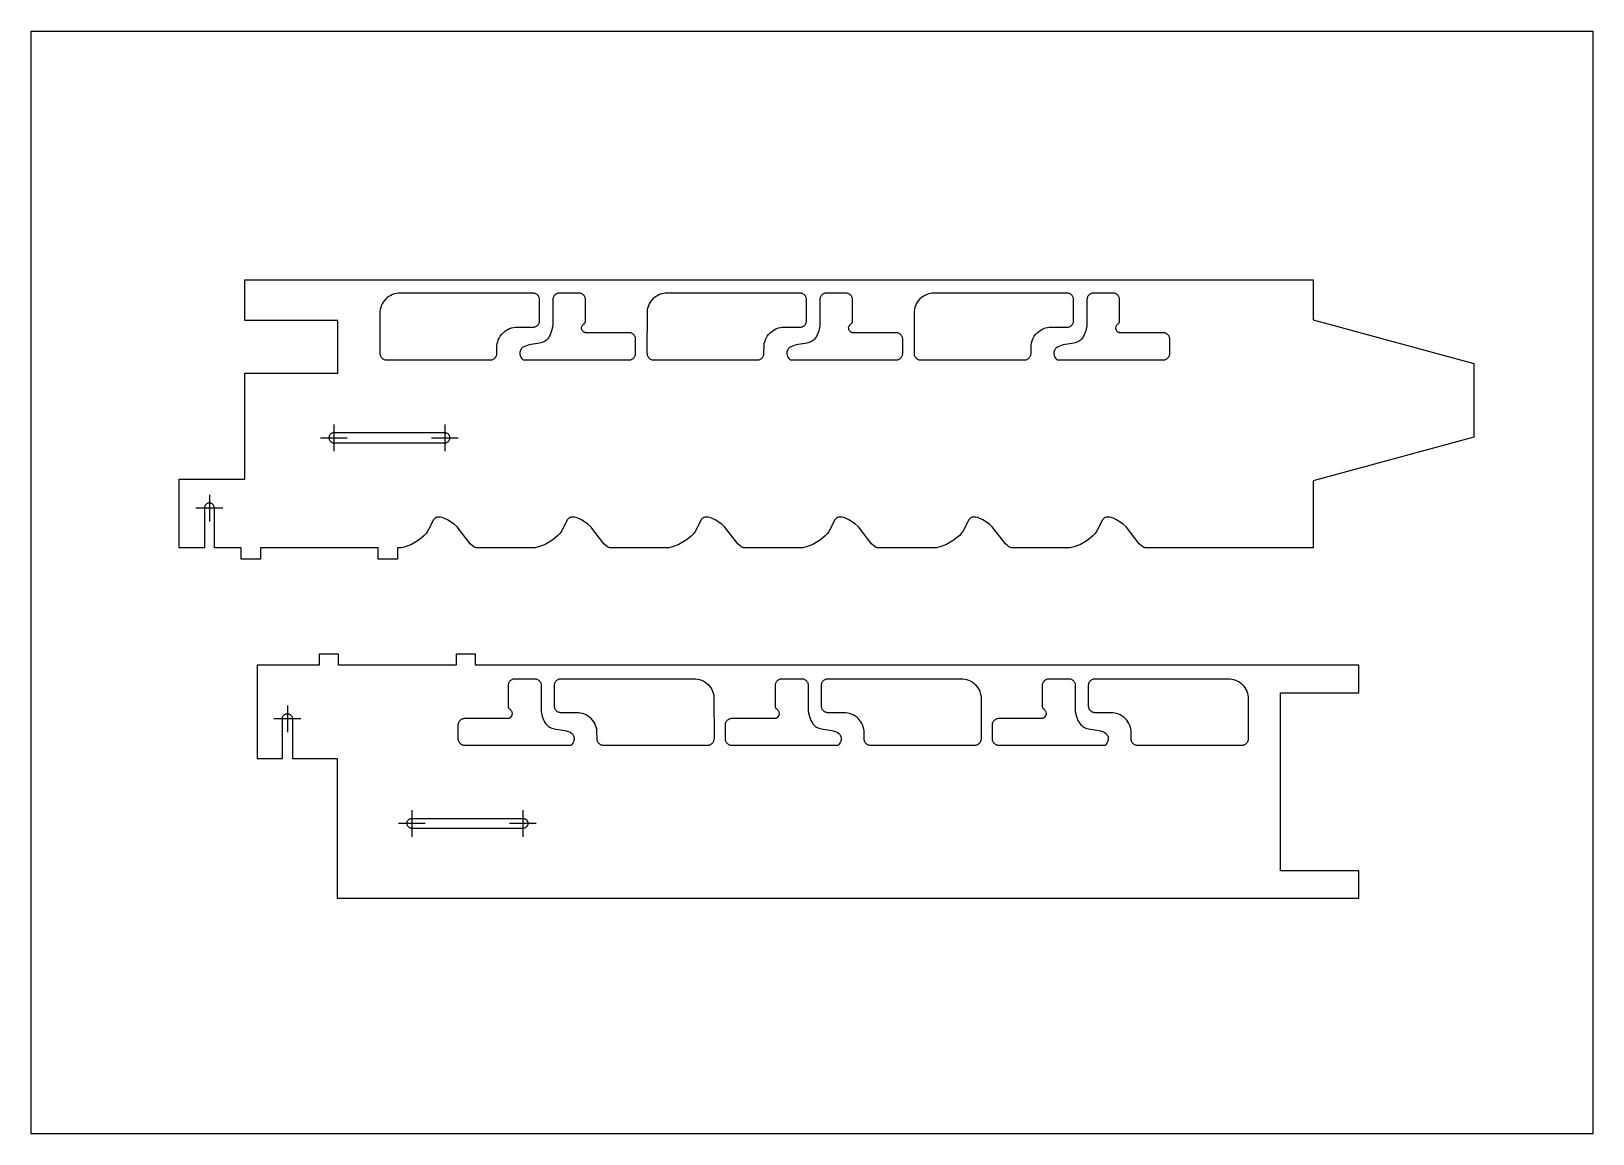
# Model space of a CAD drawing. Extents: x -19 to 11.9, y -9 to 24.5.
# Drawn here: x -18.68 to -4.06, y 2.72 to 13.05 of the extents above; entities that cross this region are included whole.
import ezdxf

# ---------------------------------------------------------------- set-up
doc = ezdxf.new("R2010")
doc.units = 0
doc.header["$MEASUREMENT"] = 0
doc.layers.add('DEFAULT', color=7, linetype='CONTINUOUS')

msp = doc.modelspace()

# ---------------------------------------------------------------- linework, layer by layer
at = {"layer": 'DEFAULT'}
msp.add_lwpolyline([(-18.677343, 13.048717), (-4.057343, 13.048717), (-4.057343, 2.718717), (-18.677343, 2.718717)], close=True, dxfattribs=at)
for points in [[(-16.530556, 8.208004), (-16.530556, 8.103571), (-16.710884, 8.103571), (-16.710884, 8.208004), (-16.962886, 8.208004), (-16.962886, 8.58127), (-16.963076, 8.585482), (-16.963669, 8.5898), (-16.964696, 8.594168), (-16.966177, 8.598524), (-16.968123, 8.602799), (-16.970527, 8.60692), (-16.97337, 8.610815), (-16.976616, 8.614416), (-16.980216, 8.617662), (-16.984111, 8.620504), (-16.988232, 8.622908), (-16.992507, 8.624854), (-16.996863, 8.626336), (-17.001232, 8.627362), (-17.005549, 8.627955), (-17.009761, 8.628145), (-17.013973, 8.627955), (-17.018291, 8.627362), (-17.022659, 8.626336), (-17.027016, 8.624854), (-17.031291, 8.622908), (-17.035412, 8.620504), (-17.039307, 8.617662), (-17.042907, 8.614416), (-17.046153, 8.610815), (-17.048995, 8.60692), (-17.0514, 8.602799), (-17.053345, 8.598524), (-17.054827, 8.594168), (-17.055854, 8.5898), (-17.056447, 8.585482), (-17.056636, 8.208004), (-17.292487, 8.208004), (-17.292487, 8.851903), (-16.675971, 8.851903), (-16.675971, 9.843847), (-15.805644, 9.843847), (-15.805644, 10.337919), (-16.675971, 10.337919), (-16.675971, 10.720192), (-14.175758, 10.720192), (-11.675546, 10.720192), (-9.175333, 10.720192), (-6.675121, 10.720192), (-6.675121, 10.345867), (-5.17184, 9.934936), (-5.17184, 9.245888), (-6.675121, 8.834956), (-6.675121, 8.208004), (-8.238086, 8.208004), (-8.243521, 8.208333), (-8.249012, 8.209297), (-8.254548, 8.210862), (-8.260116, 8.212995), (-8.271303, 8.218831), (-8.282473, 8.226536), (-8.304377, 8.246482), (-8.426865, 8.405231), (-8.454103, 8.428764), (-8.515844, 8.469337), (-8.549191, 8.485445), (-8.565805, 8.491448), (-8.582007, 8.495482), (-8.597515, 8.497098), (-8.604922, 8.496858), (-8.61205, 8.495844), (-8.618866, 8.494001), (-8.625332, 8.491271), (-8.631416, 8.487598), (-8.637081, 8.482926), (-8.642316, 8.477223), (-8.647203, 8.470545), (-8.700001, 8.368258), (-8.716877, 8.344311), (-8.737818, 8.320731), (-8.763285, 8.29814), (-8.792221, 8.277041), (-8.854761, 8.241188), (-8.913957, 8.216926), (-8.938713, 8.210313), (-8.949252, 8.208591), (-9.490819, 8.208004), (-9.496253, 8.208333), (-9.501744, 8.209297), (-9.50728, 8.210862), (-9.512849, 8.212995), (-9.524035, 8.218831), (-9.535206, 8.226536), (-9.55711, 8.246482), (-9.679598, 8.405231), (-9.706836, 8.428764), (-9.768577, 8.469337), (-9.801923, 8.485445), (-9.818538, 8.491448), (-9.834739, 8.495482), (-9.850248, 8.497098), (-9.857654, 8.496858), (-9.864783, 8.495844), (-9.871598, 8.494001), (-9.878065, 8.491271), (-9.884148, 8.487598), (-9.889814, 8.482926), (-9.895049, 8.477223), (-9.899935, 8.470545), (-9.952734, 8.368258), (-9.96961, 8.344311), (-9.990551, 8.320731), (-10.016017, 8.29814), (-10.044953, 8.277041), (-10.107493, 8.241188), (-10.166689, 8.216926), (-10.191445, 8.210313), (-10.201985, 8.208591), (-10.743551, 8.208004), (-10.748985, 8.208333), (-10.754477, 8.209297), (-10.760013, 8.210862), (-10.765581, 8.212995), (-10.776768, 8.218831), (-10.787938, 8.226536), (-10.809842, 8.246482), (-10.93233, 8.405231), (-10.959568, 8.428764), (-11.021309, 8.469337), (-11.054656, 8.485445), (-11.07127, 8.491448), (-11.087472, 8.495482), (-11.10298, 8.497098), (-11.110387, 8.496858), (-11.117515, 8.495844), (-11.124331, 8.494001), (-11.130797, 8.491271), (-11.136881, 8.487598), (-11.142546, 8.482926), (-11.147781, 8.477223), (-11.152668, 8.470545), (-11.205466, 8.368258), (-11.222342, 8.344311), (-11.243283, 8.320731), (-11.26875, 8.29814), (-11.297686, 8.277041), (-11.360226, 8.241188), (-11.419422, 8.216926), (-11.444178, 8.210313), (-11.454717, 8.208591), (-11.996284, 8.208004), (-12.001718, 8.208333), (-12.007209, 8.209297), (-12.012745, 8.210862), (-12.018314, 8.212995), (-12.0295, 8.218831), (-12.040671, 8.226536), (-12.062575, 8.246482), (-12.185063, 8.405231), (-12.2123, 8.428764), (-12.274042, 8.469337), (-12.307388, 8.485445), (-12.324003, 8.491448), (-12.340204, 8.495482), (-12.355713, 8.497098), (-12.363119, 8.496858), (-12.370248, 8.495844), (-12.377063, 8.494001), (-12.38353, 8.491271), (-12.389613, 8.487598), (-12.395278, 8.482926), (-12.400514, 8.477223), (-12.4054, 8.470545), (-12.458199, 8.368258), (-12.475075, 8.344311), (-12.496016, 8.320731), (-12.521482, 8.29814), (-12.550418, 8.277041), (-12.612958, 8.241188), (-12.672154, 8.216926), (-12.69691, 8.210313), (-12.70745, 8.208591), (-13.249016, 8.208004), (-13.25445, 8.208333), (-13.259942, 8.209297), (-13.265478, 8.210862), (-13.271046, 8.212995), (-13.282233, 8.218831), (-13.293403, 8.226536), (-13.315307, 8.246482), (-13.437795, 8.405231), (-13.465033, 8.428764), (-13.526774, 8.469337), (-13.560121, 8.485445), (-13.576735, 8.491448), (-13.592937, 8.495482), (-13.608445, 8.497098), (-13.615852, 8.496858), (-13.62298, 8.495844), (-13.629795, 8.494001), (-13.636262, 8.491271), (-13.642346, 8.487598), (-13.648011, 8.482926), (-13.653246, 8.477223), (-13.658133, 8.470545), (-13.710931, 8.368258), (-13.727807, 8.344311), (-13.748748, 8.320731), (-13.774215, 8.29814), (-13.803151, 8.277041), (-13.86569, 8.241188), (-13.924886, 8.216926), (-13.949643, 8.210313), (-13.960182, 8.208591), (-14.501749, 8.208004), (-14.507183, 8.208333), (-14.512674, 8.209297), (-14.51821, 8.210862), (-14.523779, 8.212995), (-14.534965, 8.218831), (-14.546136, 8.226536), (-14.568039, 8.246482), (-14.690528, 8.405231), (-14.717765, 8.428764), (-14.779507, 8.469337), (-14.812853, 8.485445), (-14.829468, 8.491448), (-14.845669, 8.495482), (-14.861177, 8.497098), (-14.868584, 8.496858), (-14.875713, 8.495844), (-14.882528, 8.494001), (-14.888995, 8.491271), (-14.895078, 8.487598), (-14.900743, 8.482926), (-14.905979, 8.477223), (-14.910865, 8.470545), (-14.963664, 8.368258), (-14.98054, 8.344311), (-15.001481, 8.320731), (-15.026947, 8.29814), (-15.055883, 8.277041), (-15.118423, 8.241188), (-15.177619, 8.216926), (-15.202375, 8.210313), (-15.212915, 8.208591), (-15.249435, 8.208004), (-15.249435, 8.103571), (-15.429763, 8.103571), (-15.429763, 8.208004), (-16.530556, 8.208004)], [(-14.317341, 10.031389), (-14.316582, 10.104781), (-14.314211, 10.122051), (-14.310103, 10.139525), (-14.304176, 10.156951), (-14.296394, 10.174051), (-14.286778, 10.190535), (-14.275407, 10.206114), (-14.262423, 10.220515), (-14.248022, 10.233499), (-14.232443, 10.24487), (-14.215959, 10.254486), (-14.198859, 10.262268), (-14.181433, 10.268195), (-14.163959, 10.272303), (-14.146689, 10.274674), (-13.975504, 10.275686), (-13.969747, 10.276476), (-13.963923, 10.277846), (-13.958114, 10.279821), (-13.952414, 10.282415), (-13.946919, 10.285621), (-13.941726, 10.289411), (-13.936926, 10.293739), (-13.932598, 10.298539), (-13.928808, 10.303732), (-13.925602, 10.309227), (-13.923008, 10.314927), (-13.921033, 10.320736), (-13.919663, 10.32656), (-13.918873, 10.332317), (-13.91862, 10.532338), (-13.918873, 10.537954), (-13.919663, 10.543711), (-13.921033, 10.549536), (-13.923008, 10.555344), (-13.925602, 10.561044), (-13.928808, 10.566539), (-13.932598, 10.571732), (-13.936926, 10.576533), (-13.941726, 10.58086), (-13.946919, 10.584651), (-13.952414, 10.587856), (-13.958114, 10.59045), (-13.963923, 10.592426), (-13.969747, 10.593795), (-13.975504, 10.594586), (-15.225251, 10.594838), (-15.242099, 10.59408), (-15.25937, 10.591708), (-15.276844, 10.587601), (-15.294269, 10.581674), (-15.311369, 10.573892), (-15.327853, 10.564275), (-15.343432, 10.552905), (-15.357834, 10.539921), (-15.370818, 10.525519), (-15.382188, 10.50994), (-15.391805, 10.493456), (-15.399587, 10.476356), (-15.405514, 10.458931), (-15.409621, 10.441456), (-15.411993, 10.424186), (-15.412751, 10.031389), (-15.412499, 10.025774), (-15.411708, 10.020017), (-15.410339, 10.014192), (-15.408363, 10.008384), (-15.405769, 10.002684), (-15.402564, 9.997189), (-15.398774, 9.991996), (-15.394446, 9.987195), (-15.389645, 9.982867), (-15.384452, 9.979077), (-15.378957, 9.975872), (-15.373257, 9.973278), (-15.367449, 9.971302), (-15.361624, 9.969933), (-15.355867, 9.969142), (-14.379841, 9.968889), (-14.374225, 9.969142), (-14.368468, 9.969933), (-14.362644, 9.971302), (-14.356835, 9.973278), (-14.351135, 9.975872), (-14.34564, 9.979077), (-14.340447, 9.982867), (-14.335647, 9.987195), (-14.331319, 9.991996), (-14.327529, 9.997189), (-14.324323, 10.002684), (-14.321729, 10.008384), (-14.319753, 10.014192), (-14.318384, 10.020017), (-14.317594, 10.025774), (-14.317341, 10.031389)], [(-13.018283, 10.031389), (-13.018535, 10.167101), (-13.019326, 10.172858), (-13.020695, 10.178682), (-13.022671, 10.184491), (-13.025265, 10.190191), (-13.02847, 10.195686), (-13.032261, 10.200879), (-13.036588, 10.205679), (-13.041389, 10.210007), (-13.046582, 10.213797), (-13.052077, 10.217003), (-13.057777, 10.219597), (-13.063585, 10.221573), (-13.06941, 10.222942), (-13.075167, 10.223732), (-13.487744, 10.223985), (-13.490958, 10.224462), (-13.494264, 10.225312), (-13.497622, 10.226558), (-13.500984, 10.228215), (-13.504299, 10.230287), (-13.50751, 10.232762), (-13.510562, 10.235618), (-13.513402, 10.238818), (-13.518265, 10.246047), (-13.521831, 10.253964), (-13.524005, 10.262047), (-13.524858, 10.269827), (-13.52177, 10.280609), (-13.519439, 10.286091), (-13.516599, 10.291423), (-13.513301, 10.296428), (-13.509629, 10.300941), (-13.505692, 10.304819), (-13.498644, 10.310214), (-13.495906, 10.31287), (-13.493479, 10.315887), (-13.491429, 10.319209), (-13.489809, 10.32276), (-13.488651, 10.326455), (-13.487967, 10.330207), (-13.487744, 10.532338), (-13.487997, 10.537954), (-13.488788, 10.543711), (-13.490157, 10.549536), (-13.492133, 10.555344), (-13.494727, 10.561044), (-13.497932, 10.566539), (-13.501722, 10.571732), (-13.50605, 10.576533), (-13.510851, 10.58086), (-13.516044, 10.584651), (-13.521538, 10.587856), (-13.527238, 10.59045), (-13.533047, 10.592426), (-13.538872, 10.593795), (-13.544628, 10.594586), (-13.731788, 10.594838), (-13.737404, 10.594586), (-13.74316, 10.593795), (-13.748985, 10.592426), (-13.754794, 10.59045), (-13.760494, 10.587856), (-13.765988, 10.584651), (-13.771181, 10.58086), (-13.775982, 10.576533), (-13.78031, 10.571732), (-13.7841, 10.566539), (-13.787306, 10.561044), (-13.7899, 10.555344), (-13.791875, 10.549536), (-13.793244, 10.543711), (-13.794035, 10.537954), (-13.794288, 10.288295), (-13.805049, 10.240899), (-13.81888, 10.203955), (-13.826825, 10.188941), (-13.835393, 10.175988), (-13.844535, 10.16491), (-13.854203, 10.155522), (-13.863553, 10.148206), (-13.873334, 10.14203), (-13.894294, 10.132534), (-13.917289, 10.125904), (-14.015756, 10.108858), (-14.049755, 10.099314), (-14.064531, 10.09279), (-14.077226, 10.084764), (-14.083865, 10.078953), (-14.089532, 10.072556), (-14.094224, 10.065661), (-14.097939, 10.058354), (-14.100674, 10.050724), (-14.102427, 10.042858), (-14.103194, 10.034844), (-14.102975, 10.026768), (-14.10178, 10.018716), (-14.099682, 10.01076), (-14.096767, 10.002968), (-14.093122, 9.995409), (-14.083985, 9.981268), (-14.072964, 9.968889), (-13.080783, 9.968889), (-13.075167, 9.969142), (-13.06941, 9.969933), (-13.063585, 9.971302), (-13.057777, 9.973278), (-13.052077, 9.975872), (-13.046582, 9.979077), (-13.041389, 9.982867), (-13.036588, 9.987195), (-13.032261, 9.991996), (-13.02847, 9.997189), (-13.025265, 10.002684), (-13.022671, 10.008384), (-13.020695, 10.014192), (-13.019326, 10.020017), (-13.018535, 10.025774), (-13.018283, 10.031389)], [(-11.816934, 10.031389), (-11.816175, 10.104781), (-11.813804, 10.122051), (-11.809696, 10.139525), (-11.803769, 10.156951), (-11.795987, 10.174051), (-11.78637, 10.190535), (-11.775, 10.206114), (-11.762016, 10.220515), (-11.747615, 10.233499), (-11.732036, 10.24487), (-11.715552, 10.254486), (-11.698452, 10.262268), (-11.681026, 10.268195), (-11.663552, 10.272303), (-11.646282, 10.274674), (-11.475097, 10.275686), (-11.46934, 10.276476), (-11.463516, 10.277846), (-11.457707, 10.279821), (-11.452007, 10.282415), (-11.446512, 10.285621), (-11.441319, 10.289411), (-11.436519, 10.293739), (-11.432191, 10.298539), (-11.428401, 10.303732), (-11.425195, 10.309227), (-11.422601, 10.314927), (-11.420626, 10.320736), (-11.419256, 10.32656), (-11.418466, 10.332317), (-11.418213, 10.532338), (-11.418466, 10.537954), (-11.419256, 10.543711), (-11.420626, 10.549536), (-11.422601, 10.555344), (-11.425195, 10.561044), (-11.428401, 10.566539), (-11.432191, 10.571732), (-11.436519, 10.576533), (-11.441319, 10.58086), (-11.446512, 10.584651), (-11.452007, 10.587856), (-11.457707, 10.59045), (-11.463516, 10.592426), (-11.46934, 10.593795), (-11.475097, 10.594586), (-12.724844, 10.594838), (-12.741692, 10.59408), (-12.758962, 10.591708), (-12.776437, 10.587601), (-12.793862, 10.581674), (-12.810962, 10.573892), (-12.827446, 10.564275), (-12.843025, 10.552905), (-12.857427, 10.539921), (-12.870411, 10.525519), (-12.881781, 10.50994), (-12.891398, 10.493456), (-12.89918, 10.476356), (-12.905107, 10.458931), (-12.909214, 10.441456), (-12.911586, 10.424186), (-12.912344, 10.031389), (-12.912092, 10.025774), (-12.911301, 10.020017), (-12.909932, 10.014192), (-12.907956, 10.008384), (-12.905362, 10.002684), (-12.902157, 9.997189), (-12.898366, 9.991996), (-12.894039, 9.987195), (-12.889238, 9.982867), (-12.884045, 9.979077), (-12.87855, 9.975872), (-12.87285, 9.973278), (-12.867042, 9.971302), (-12.861217, 9.969933), (-12.85546, 9.969142), (-11.879434, 9.968889), (-11.873818, 9.969142), (-11.868061, 9.969933), (-11.862236, 9.971302), (-11.856428, 9.973278), (-11.850728, 9.975872), (-11.845233, 9.979077), (-11.84004, 9.982867), (-11.83524, 9.987195), (-11.830912, 9.991996), (-11.827122, 9.997189), (-11.823916, 10.002684), (-11.821322, 10.008384), (-11.819346, 10.014192), (-11.817977, 10.020017), (-11.817187, 10.025774), (-11.816934, 10.031389)], [(-10.517876, 10.031389), (-10.518128, 10.167101), (-10.518919, 10.172858), (-10.520288, 10.178682), (-10.522264, 10.184491), (-10.524858, 10.190191), (-10.528063, 10.195686), (-10.531853, 10.200879), (-10.536181, 10.205679), (-10.540982, 10.210007), (-10.546175, 10.213797), (-10.55167, 10.217003), (-10.55737, 10.219597), (-10.563178, 10.221573), (-10.569003, 10.222942), (-10.57476, 10.223732), (-10.987337, 10.223985), (-10.990551, 10.224462), (-10.993857, 10.225312), (-10.997215, 10.226558), (-11.000577, 10.228215), (-11.003892, 10.230287), (-11.007103, 10.232762), (-11.010155, 10.235618), (-11.012995, 10.238818), (-11.017858, 10.246047), (-11.021424, 10.253964), (-11.023598, 10.262047), (-11.024451, 10.269827), (-11.021362, 10.280609), (-11.019032, 10.286091), (-11.016192, 10.291423), (-11.012894, 10.296428), (-11.009222, 10.300941), (-11.005284, 10.304819), (-10.998236, 10.310214), (-10.995499, 10.31287), (-10.993072, 10.315887), (-10.991022, 10.319209), (-10.989402, 10.32276), (-10.988244, 10.326455), (-10.98756, 10.330207), (-10.987337, 10.532338), (-10.98759, 10.537954), (-10.988381, 10.543711), (-10.98975, 10.549536), (-10.991725, 10.555344), (-10.994319, 10.561044), (-10.997525, 10.566539), (-11.001315, 10.571732), (-11.005643, 10.576533), (-11.010444, 10.58086), (-11.015637, 10.584651), (-11.021131, 10.587856), (-11.026831, 10.59045), (-11.03264, 10.592426), (-11.038465, 10.593795), (-11.044221, 10.594586), (-11.231381, 10.594838), (-11.236997, 10.594586), (-11.242753, 10.593795), (-11.248578, 10.592426), (-11.254387, 10.59045), (-11.260087, 10.587856), (-11.265581, 10.584651), (-11.270774, 10.58086), (-11.275575, 10.576533), (-11.279903, 10.571732), (-11.283693, 10.566539), (-11.286898, 10.561044), (-11.289492, 10.555344), (-11.291468, 10.549536), (-11.292837, 10.543711), (-11.293628, 10.537954), (-11.293881, 10.288295), (-11.304642, 10.240899), (-11.318473, 10.203955), (-11.326418, 10.188941), (-11.334986, 10.175988), (-11.344128, 10.16491), (-11.353796, 10.155522), (-11.363146, 10.148206), (-11.372927, 10.14203), (-11.393887, 10.132534), (-11.416882, 10.125904), (-11.515349, 10.108858), (-11.549348, 10.099314), (-11.564123, 10.09279), (-11.576819, 10.084764), (-11.583458, 10.078953), (-11.589125, 10.072556), (-11.593817, 10.065661), (-11.597532, 10.058354), (-11.600267, 10.050724), (-11.60202, 10.042858), (-11.602787, 10.034844), (-11.602568, 10.026768), (-11.601373, 10.018716), (-11.599275, 10.01076), (-11.59636, 10.002968), (-11.592714, 9.995409), (-11.583578, 9.981268), (-11.572557, 9.968889), (-10.580376, 9.968889), (-10.57476, 9.969142), (-10.569003, 9.969933), (-10.563178, 9.971302), (-10.55737, 9.973278), (-10.55167, 9.975872), (-10.546175, 9.979077), (-10.540982, 9.982867), (-10.536181, 9.987195), (-10.531853, 9.991996), (-10.528063, 9.997189), (-10.524858, 10.002684), (-10.522264, 10.008384), (-10.520288, 10.014192), (-10.518919, 10.020017), (-10.518128, 10.025774), (-10.517876, 10.031389)], [(-9.316527, 10.031389), (-9.315768, 10.104781), (-9.313396, 10.122051), (-9.309289, 10.139525), (-9.303362, 10.156951), (-9.29558, 10.174051), (-9.285963, 10.190535), (-9.274593, 10.206114), (-9.261609, 10.220515), (-9.247208, 10.233499), (-9.231629, 10.24487), (-9.215144, 10.254486), (-9.198044, 10.262268), (-9.180619, 10.268195), (-9.163145, 10.272303), (-9.145874, 10.274674), (-8.97469, 10.275686), (-8.968933, 10.276476), (-8.963108, 10.277846), (-8.9573, 10.279821), (-8.9516, 10.282415), (-8.946105, 10.285621), (-8.940912, 10.289411), (-8.936112, 10.293739), (-8.931784, 10.298539), (-8.927994, 10.303732), (-8.924788, 10.309227), (-8.922194, 10.314927), (-8.920218, 10.320736), (-8.918849, 10.32656), (-8.918059, 10.332317), (-8.917806, 10.532338), (-8.918059, 10.537954), (-8.918849, 10.543711), (-8.920218, 10.549536), (-8.922194, 10.555344), (-8.924788, 10.561044), (-8.927994, 10.566539), (-8.931784, 10.571732), (-8.936112, 10.576533), (-8.940912, 10.58086), (-8.946105, 10.584651), (-8.9516, 10.587856), (-8.9573, 10.59045), (-8.963108, 10.592426), (-8.968933, 10.593795), (-8.97469, 10.594586), (-10.224437, 10.594838), (-10.241285, 10.59408), (-10.258555, 10.591708), (-10.276029, 10.587601), (-10.293455, 10.581674), (-10.310555, 10.573892), (-10.327039, 10.564275), (-10.342618, 10.552905), (-10.35702, 10.539921), (-10.370003, 10.525519), (-10.381374, 10.50994), (-10.39099, 10.493456), (-10.398773, 10.476356), (-10.4047, 10.458931), (-10.408807, 10.441456), (-10.411179, 10.424186), (-10.411937, 10.031389), (-10.411684, 10.025774), (-10.410894, 10.020017), (-10.409525, 10.014192), (-10.407549, 10.008384), (-10.404955, 10.002684), (-10.401749, 9.997189), (-10.397959, 9.991996), (-10.393631, 9.987195), (-10.388831, 9.982867), (-10.383638, 9.979077), (-10.378143, 9.975872), (-10.372443, 9.973278), (-10.366635, 9.971302), (-10.36081, 9.969933), (-10.355053, 9.969142), (-9.379027, 9.968889), (-9.373411, 9.969142), (-9.367654, 9.969933), (-9.361829, 9.971302), (-9.356021, 9.973278), (-9.350321, 9.975872), (-9.344826, 9.979077), (-9.339633, 9.982867), (-9.334833, 9.987195), (-9.330505, 9.991996), (-9.326714, 9.997189), (-9.323509, 10.002684), (-9.320915, 10.008384), (-9.318939, 10.014192), (-9.31757, 10.020017), (-9.31678, 10.025774), (-9.316527, 10.031389)], [(-8.017468, 10.031389), (-8.017721, 10.167101), (-8.018512, 10.172858), (-8.019881, 10.178682), (-8.021857, 10.184491), (-8.024451, 10.190191), (-8.027656, 10.195686), (-8.031446, 10.200879), (-8.035774, 10.205679), (-8.040575, 10.210007), (-8.045768, 10.213797), (-8.051263, 10.217003), (-8.056963, 10.219597), (-8.062771, 10.221573), (-8.068596, 10.222942), (-8.074353, 10.223732), (-8.48693, 10.223985), (-8.490144, 10.224462), (-8.49345, 10.225312), (-8.496808, 10.226558), (-8.50017, 10.228215), (-8.503485, 10.230287), (-8.506696, 10.232762), (-8.509748, 10.235618), (-8.512588, 10.238818), (-8.517451, 10.246047), (-8.521017, 10.253964), (-8.523191, 10.262047), (-8.524044, 10.269827), (-8.520955, 10.280609), (-8.518625, 10.286091), (-8.515785, 10.291423), (-8.512487, 10.296428), (-8.508815, 10.300941), (-8.504877, 10.304819), (-8.497829, 10.310214), (-8.495092, 10.31287), (-8.492664, 10.315887), (-8.490614, 10.319209), (-8.488994, 10.32276), (-8.487837, 10.326455), (-8.487153, 10.330207), (-8.48693, 10.532338), (-8.487183, 10.537954), (-8.487974, 10.543711), (-8.489343, 10.549536), (-8.491318, 10.555344), (-8.493912, 10.561044), (-8.497118, 10.566539), (-8.500908, 10.571732), (-8.505236, 10.576533), (-8.510036, 10.58086), (-8.515229, 10.584651), (-8.520724, 10.587856), (-8.526424, 10.59045), (-8.532233, 10.592426), (-8.538057, 10.593795), (-8.543814, 10.594586), (-8.730974, 10.594838), (-8.736589, 10.594586), (-8.742346, 10.593795), (-8.748171, 10.592426), (-8.753979, 10.59045), (-8.759679, 10.587856), (-8.765174, 10.584651), (-8.770367, 10.58086), (-8.775168, 10.576533), (-8.779496, 10.571732), (-8.783286, 10.566539), (-8.786491, 10.561044), (-8.789085, 10.555344), (-8.791061, 10.549536), (-8.79243, 10.543711), (-8.793221, 10.537954), (-8.793474, 10.288295), (-8.804235, 10.240899), (-8.818066, 10.203955), (-8.826011, 10.188941), (-8.834579, 10.175988), (-8.843721, 10.16491), (-8.853389, 10.155522), (-8.862738, 10.148206), (-8.87252, 10.14203), (-8.89348, 10.132534), (-8.916475, 10.125904), (-9.014942, 10.108858), (-9.048941, 10.099314), (-9.063716, 10.09279), (-9.076411, 10.084764), (-9.083051, 10.078953), (-9.088718, 10.072556), (-9.09341, 10.065661), (-9.097125, 10.058354), (-9.09986, 10.050724), (-9.101613, 10.042858), (-9.10238, 10.034844), (-9.102161, 10.026768), (-9.100966, 10.018716), (-9.098868, 10.01076), (-9.095953, 10.002968), (-9.092307, 9.995409), (-9.083171, 9.981268), (-9.072149, 9.968889), (-8.079968, 9.968889), (-8.074353, 9.969142), (-8.068596, 9.969933), (-8.062771, 9.971302), (-8.056963, 9.973278), (-8.051263, 9.975872), (-8.045768, 9.979077), (-8.040575, 9.982867), (-8.035774, 9.987195), (-8.031446, 9.991996), (-8.027656, 9.997189), (-8.024451, 10.002684), (-8.021857, 10.008384), (-8.019881, 10.014192), (-8.018512, 10.020017), (-8.017721, 10.025774), (-8.017468, 10.031389)], [(-15.843056, 9.364288), (-15.843056, 9.114288)], [(-14.804763, 9.364288), (-14.804763, 9.114288)], [(-15.968056, 9.239288), (-15.718056, 9.239288)], [(-14.804763, 9.192413), (-14.800551, 9.192603), (-14.796234, 9.193196), (-14.791865, 9.194223), (-14.787509, 9.195704), (-14.783234, 9.19765), (-14.779113, 9.200054), (-14.775218, 9.202897), (-14.771618, 9.206143), (-14.768372, 9.209743), (-14.765529, 9.213638), (-14.763125, 9.217759), (-14.761179, 9.222034), (-14.759698, 9.22639), (-14.758671, 9.230759), (-14.758078, 9.235076), (-14.757888, 9.239288), (-14.758078, 9.2435), (-14.758671, 9.247818), (-14.759698, 9.252186), (-14.761179, 9.256543), (-14.763125, 9.260818), (-14.765529, 9.264939), (-14.768372, 9.268833), (-14.771618, 9.272434), (-14.775218, 9.27568), (-14.779113, 9.278522), (-14.783234, 9.280927), (-14.787509, 9.282872), (-14.791865, 9.284354), (-14.796234, 9.285381), (-14.800551, 9.285974), (-15.843056, 9.286163), (-15.847268, 9.285974), (-15.851586, 9.285381), (-15.855954, 9.284354), (-15.86031, 9.282872), (-15.864585, 9.280927), (-15.868706, 9.278522), (-15.872601, 9.27568), (-15.876202, 9.272434), (-15.879448, 9.268833), (-15.88229, 9.264939), (-15.884694, 9.260818), (-15.88664, 9.256543), (-15.888122, 9.252186), (-15.889148, 9.247818), (-15.889741, 9.2435), (-15.889931, 9.239288), (-15.889741, 9.235076), (-15.889148, 9.230759), (-15.888122, 9.22639), (-15.88664, 9.222034), (-15.884694, 9.217759), (-15.88229, 9.213638), (-15.879448, 9.209743), (-15.876202, 9.206143), (-15.872601, 9.202897), (-15.868706, 9.200054), (-15.864585, 9.19765), (-15.86031, 9.195704), (-15.855954, 9.194223), (-15.851586, 9.193196), (-15.847268, 9.192603), (-14.804763, 9.192413)], [(-14.929763, 9.239288), (-14.679763, 9.239288)], [(-17.009761, 8.70627), (-17.009761, 8.45627)], [(-16.884761, 8.58127), (-17.134761, 8.58127)], [(-14.519105, 7.108055), (-14.519105, 7.212488), (-14.699433, 7.212488), (-14.699433, 7.108055), (-15.800226, 7.108055), (-15.800226, 7.212488), (-15.980554, 7.212488), (-15.980554, 7.108055), (-16.562157, 7.108055), (-16.562157, 6.234498), (-16.326306, 6.234498), (-16.326306, 6.607763), (-16.326117, 6.611975), (-16.325524, 6.616293), (-16.324497, 6.620661), (-16.323015, 6.625018), (-16.32107, 6.629293), (-16.318666, 6.633414), (-16.315823, 6.637309), (-16.312577, 6.640909), (-16.308977, 6.644155), (-16.305082, 6.646997), (-16.300961, 6.649402), (-16.296686, 6.651347), (-16.292329, 6.652829), (-16.287961, 6.653856), (-16.283643, 6.654449), (-16.279431, 6.654638), (-16.275219, 6.654449), (-16.270902, 6.653856), (-16.266533, 6.652829), (-16.262177, 6.651347), (-16.257902, 6.649402), (-16.253781, 6.646997), (-16.249886, 6.644155), (-16.246286, 6.640909), (-16.24304, 6.637309), (-16.240197, 6.633414), (-16.237793, 6.629293), (-16.235848, 6.625018), (-16.234366, 6.620661), (-16.233339, 6.616293), (-16.232746, 6.611975), (-16.232556, 6.234498), (-15.812134, 6.234498), (-15.812134, 4.925313), (-11.030003, 4.925313), (-6.247872, 4.925313), (-6.247872, 5.182271), (-6.982451, 5.182271), (-6.982451, 6.016684), (-6.982451, 6.851097), (-6.247872, 6.851097), (-6.247872, 7.108055), (-10.383489, 7.108055), (-14.519105, 7.108055)], [(-14.616649, 6.356752), (-14.622265, 6.357005), (-14.628022, 6.357796), (-14.633846, 6.359165), (-14.639655, 6.361141), (-14.645355, 6.363735), (-14.65085, 6.36694), (-14.656043, 6.37073), (-14.660843, 6.375058), (-14.665171, 6.379859), (-14.668961, 6.385052), (-14.672167, 6.390546), (-14.674761, 6.396246), (-14.676736, 6.402055), (-14.678106, 6.40788), (-14.678896, 6.413637), (-14.679149, 6.549348), (-14.678896, 6.554964), (-14.678106, 6.560721), (-14.676736, 6.566545), (-14.674761, 6.572354), (-14.672167, 6.578054), (-14.668961, 6.583549), (-14.665171, 6.588742), (-14.660843, 6.593542), (-14.656043, 6.59787), (-14.65085, 6.60166), (-14.645355, 6.604866), (-14.639655, 6.60746), (-14.633846, 6.609435), (-14.628022, 6.610805), (-14.622265, 6.611595), (-14.209687, 6.611848), (-14.206474, 6.612325), (-14.203168, 6.613175), (-14.19981, 6.614421), (-14.196447, 6.616078), (-14.193133, 6.61815), (-14.189922, 6.620625), (-14.18687, 6.623481), (-14.18403, 6.626681), (-14.179167, 6.633909), (-14.175601, 6.641827), (-14.173427, 6.64991), (-14.172573, 6.65769), (-14.175662, 6.668471), (-14.177992, 6.673954), (-14.180832, 6.679286), (-14.18413, 6.684291), (-14.187802, 6.688804), (-14.19174, 6.692682), (-14.198788, 6.698077), (-14.201525, 6.700733), (-14.203953, 6.70375), (-14.206003, 6.707071), (-14.207623, 6.710622), (-14.20878, 6.714318), (-14.209465, 6.71807), (-14.209687, 6.920201), (-14.209434, 6.925817), (-14.208644, 6.931574), (-14.207275, 6.937399), (-14.205299, 6.943207), (-14.202705, 6.948907), (-14.1995, 6.954402), (-14.195709, 6.959595), (-14.191381, 6.964395), (-14.186581, 6.968723), (-14.181388, 6.972513), (-14.175893, 6.975719), (-14.170193, 6.978313), (-14.164385, 6.980289), (-14.15856, 6.981658), (-14.152803, 6.982448), (-13.965644, 6.982701), (-13.960028, 6.982448), (-13.954271, 6.981658), (-13.948446, 6.980289), (-13.942638, 6.978313), (-13.936938, 6.975719), (-13.931443, 6.972513), (-13.92625, 6.968723), (-13.92145, 6.964395), (-13.917122, 6.959595), (-13.913332, 6.954402), (-13.910126, 6.948907), (-13.907532, 6.943207), (-13.905556, 6.937399), (-13.904187, 6.931574), (-13.903397, 6.925817), (-13.903144, 6.676158), (-13.892383, 6.628762), (-13.878552, 6.591818), (-13.870606, 6.576804), (-13.862038, 6.563851), (-13.852896, 6.552772), (-13.843229, 6.543385), (-13.833879, 6.536069), (-13.824098, 6.529893), (-13.803137, 6.520396), (-13.780143, 6.513767), (-13.681676, 6.496721), (-13.647677, 6.487176), (-13.632901, 6.480653), (-13.620206, 6.472626), (-13.613567, 6.466816), (-13.607899, 6.460419), (-13.603207, 6.453523), (-13.599492, 6.446217), (-13.596757, 6.438587), (-13.595005, 6.430721), (-13.594237, 6.422707), (-13.594457, 6.414631), (-13.595651, 6.406579), (-13.597749, 6.398623), (-13.600665, 6.390831), (-13.60431, 6.383272), (-13.613447, 6.369131), (-13.624468, 6.356752), (-14.616649, 6.356752)], [(-13.317591, 6.356752), (-13.323207, 6.357005), (-13.328963, 6.357796), (-13.334788, 6.359165), (-13.340597, 6.361141), (-13.346297, 6.363735), (-13.351791, 6.36694), (-13.356984, 6.37073), (-13.361785, 6.375058), (-13.366113, 6.379859), (-13.369903, 6.385052), (-13.373108, 6.390546), (-13.375702, 6.396246), (-13.377678, 6.402055), (-13.379047, 6.40788), (-13.379838, 6.413637), (-13.380849, 6.492644), (-13.383221, 6.509914), (-13.387328, 6.527388), (-13.393255, 6.544814), (-13.401037, 6.561914), (-13.410654, 6.578398), (-13.422024, 6.593977), (-13.435008, 6.608378), (-13.44941, 6.621362), (-13.464989, 6.632733), (-13.481473, 6.642349), (-13.498573, 6.650131), (-13.515999, 6.656058), (-13.533473, 6.660166), (-13.550743, 6.662537), (-13.721927, 6.663549), (-13.727684, 6.664339), (-13.733509, 6.665708), (-13.739317, 6.667684), (-13.745017, 6.670278), (-13.750512, 6.673484), (-13.755705, 6.677274), (-13.760506, 6.681602), (-13.764834, 6.686402), (-13.768624, 6.691595), (-13.771829, 6.69709), (-13.774423, 6.70279), (-13.776399, 6.708598), (-13.777768, 6.714423), (-13.778559, 6.72018), (-13.778812, 6.920201), (-13.778559, 6.925817), (-13.777768, 6.931574), (-13.776399, 6.937399), (-13.774423, 6.943207), (-13.771829, 6.948907), (-13.768624, 6.954402), (-13.764834, 6.959595), (-13.760506, 6.964395), (-13.755705, 6.968723), (-13.750512, 6.972513), (-13.745017, 6.975719), (-13.739317, 6.978313), (-13.733509, 6.980289), (-13.727684, 6.981658), (-13.721927, 6.982448), (-12.47218, 6.982701), (-12.455332, 6.981943), (-12.438062, 6.979571), (-12.420588, 6.975464), (-12.403162, 6.969537), (-12.386062, 6.961755), (-12.369578, 6.952138), (-12.353999, 6.940767), (-12.339598, 6.927784), (-12.326614, 6.913382), (-12.315243, 6.897803), (-12.305627, 6.881319), (-12.297845, 6.864219), (-12.291918, 6.846793), (-12.28781, 6.829319), (-12.285439, 6.812049), (-12.28468, 6.419252), (-12.284933, 6.413637), (-12.285724, 6.40788), (-12.287093, 6.402055), (-12.289068, 6.396246), (-12.291662, 6.390546), (-12.294868, 6.385052), (-12.298658, 6.379859), (-12.302986, 6.375058), (-12.307787, 6.37073), (-12.31298, 6.36694), (-12.318474, 6.363735), (-12.324174, 6.361141), (-12.329983, 6.359165), (-12.335807, 6.357796), (-12.341564, 6.357005), (-13.317591, 6.356752)], [(-11.695412, 6.695822), (-11.698381, 6.698077), (-11.701118, 6.700733), (-11.703546, 6.70375), (-11.705596, 6.707071), (-11.707216, 6.710622), (-11.708373, 6.714318), (-11.709058, 6.71807), (-11.70928, 6.920201), (-11.709027, 6.925817), (-11.708237, 6.931574), (-11.706868, 6.937399), (-11.704892, 6.943207), (-11.702298, 6.948907), (-11.699092, 6.954402), (-11.695302, 6.959595), (-11.690974, 6.964395), (-11.686174, 6.968723), (-11.680981, 6.972513), (-11.675486, 6.975719), (-11.669786, 6.978313), (-11.663978, 6.980289), (-11.658153, 6.981658), (-11.652396, 6.982448), (-11.465237, 6.982701), (-11.459621, 6.982448), (-11.453864, 6.981658), (-11.448039, 6.980289), (-11.442231, 6.978313), (-11.436531, 6.975719), (-11.431036, 6.972513), (-11.425843, 6.968723), (-11.421043, 6.964395), (-11.416715, 6.959595), (-11.412925, 6.954402), (-11.409719, 6.948907), (-11.407125, 6.943207), (-11.405149, 6.937399), (-11.40378, 6.931574), (-11.40299, 6.925817), (-11.402737, 6.676158), (-11.391975, 6.628762), (-11.378145, 6.591818), (-11.370199, 6.576804), (-11.361631, 6.563851), (-11.352489, 6.552772), (-11.342822, 6.543385), (-11.333472, 6.536069), (-11.323691, 6.529893), (-11.30273, 6.520396), (-11.279736, 6.513767), (-11.181269, 6.496721), (-11.14727, 6.487176), (-11.132494, 6.480653), (-11.119799, 6.472626), (-11.113159, 6.466816), (-11.107492, 6.460419), (-11.1028, 6.453523), (-11.099085, 6.446217), (-11.09635, 6.438587), (-11.094598, 6.430721), (-11.09383, 6.422707), (-11.09405, 6.414631), (-11.095244, 6.406579), (-11.097342, 6.398623), (-11.100257, 6.390831), (-11.103903, 6.383272), (-11.11304, 6.369131), (-11.124061, 6.356752), (-12.116242, 6.356752), (-12.121858, 6.357005), (-12.127615, 6.357796), (-12.133439, 6.359165), (-12.139248, 6.361141), (-12.144948, 6.363735), (-12.150442, 6.36694), (-12.155635, 6.37073), (-12.160436, 6.375058), (-12.164764, 6.379859), (-12.168554, 6.385052), (-12.17176, 6.390546), (-12.174354, 6.396246), (-12.176329, 6.402055), (-12.177698, 6.40788), (-12.178489, 6.413637), (-12.178742, 6.549348), (-12.178489, 6.554964), (-12.177698, 6.560721), (-12.176329, 6.566545), (-12.174354, 6.572354), (-12.17176, 6.578054), (-12.168554, 6.583549), (-12.164764, 6.588742), (-12.160436, 6.593542), (-12.155635, 6.59787), (-12.150442, 6.60166), (-12.144948, 6.604866), (-12.139248, 6.60746), (-12.133439, 6.609435), (-12.127615, 6.610805), (-12.121858, 6.611595), (-11.70928, 6.611848), (-11.706067, 6.612325), (-11.702761, 6.613175), (-11.699403, 6.614421), (-11.69604, 6.616078), (-11.692726, 6.61815), (-11.689515, 6.620625), (-11.686463, 6.623481), (-11.683623, 6.626681), (-11.678759, 6.633909), (-11.675193, 6.641827), (-11.67302, 6.64991), (-11.672166, 6.65769), (-11.675255, 6.668471), (-11.677585, 6.673954), (-11.680425, 6.679286), (-11.683723, 6.684291), (-11.687395, 6.688804), (-11.691333, 6.692682), (-11.695412, 6.695822)], [(-10.817184, 6.356752), (-10.822799, 6.357005), (-10.828556, 6.357796), (-10.834381, 6.359165), (-10.840189, 6.361141), (-10.845889, 6.363735), (-10.851384, 6.36694), (-10.856577, 6.37073), (-10.861378, 6.375058), (-10.865706, 6.379859), (-10.869496, 6.385052), (-10.872701, 6.390546), (-10.875295, 6.396246), (-10.877271, 6.402055), (-10.87864, 6.40788), (-10.879431, 6.413637), (-10.880442, 6.492644), (-10.882814, 6.509914), (-10.886921, 6.527388), (-10.892848, 6.544814), (-10.90063, 6.561914), (-10.910247, 6.578398), (-10.921617, 6.593977), (-10.934601, 6.608378), (-10.949003, 6.621362), (-10.964582, 6.632733), (-10.981066, 6.642349), (-10.998166, 6.650131), (-11.015591, 6.656058), (-11.033065, 6.660166), (-11.050336, 6.662537), (-11.22152, 6.663549), (-11.227277, 6.664339), (-11.233102, 6.665708), (-11.23891, 6.667684), (-11.24461, 6.670278), (-11.250105, 6.673484), (-11.255298, 6.677274), (-11.260099, 6.681602), (-11.264427, 6.686402), (-11.268217, 6.691595), (-11.271422, 6.69709), (-11.274016, 6.70279), (-11.275992, 6.708598), (-11.277361, 6.714423), (-11.278152, 6.72018), (-11.278404, 6.920201), (-11.278152, 6.925817), (-11.277361, 6.931574), (-11.275992, 6.937399), (-11.274016, 6.943207), (-11.271422, 6.948907), (-11.268217, 6.954402), (-11.264427, 6.959595), (-11.260099, 6.964395), (-11.255298, 6.968723), (-11.250105, 6.972513), (-11.24461, 6.975719), (-11.23891, 6.978313), (-11.233102, 6.980289), (-11.227277, 6.981658), (-11.22152, 6.982448), (-9.971773, 6.982701), (-9.954925, 6.981943), (-9.937655, 6.979571), (-9.920181, 6.975464), (-9.902755, 6.969537), (-9.885655, 6.961755), (-9.869171, 6.952138), (-9.853592, 6.940767), (-9.839191, 6.927784), (-9.826207, 6.913382), (-9.814836, 6.897803), (-9.80522, 6.881319), (-9.797438, 6.864219), (-9.791511, 6.846793), (-9.787403, 6.829319), (-9.785032, 6.812049), (-9.784273, 6.419252), (-9.784526, 6.413637), (-9.785316, 6.40788), (-9.786686, 6.402055), (-9.788661, 6.396246), (-9.791255, 6.390546), (-9.794461, 6.385052), (-9.798251, 6.379859), (-9.802579, 6.375058), (-9.807379, 6.37073), (-9.812572, 6.36694), (-9.818067, 6.363735), (-9.823767, 6.361141), (-9.829576, 6.359165), (-9.8354, 6.357796), (-9.841157, 6.357005), (-10.817184, 6.356752)], [(-9.195004, 6.695822), (-9.197974, 6.698077), (-9.200711, 6.700733), (-9.203139, 6.70375), (-9.205189, 6.707071), (-9.206809, 6.710622), (-9.207966, 6.714318), (-9.208651, 6.71807), (-9.208873, 6.920201), (-9.20862, 6.925817), (-9.20783, 6.931574), (-9.206461, 6.937399), (-9.204485, 6.943207), (-9.201891, 6.948907), (-9.198685, 6.954402), (-9.194895, 6.959595), (-9.190567, 6.964395), (-9.185767, 6.968723), (-9.180574, 6.972513), (-9.175079, 6.975719), (-9.169379, 6.978313), (-9.16357, 6.980289), (-9.157746, 6.981658), (-9.151989, 6.982448), (-8.96483, 6.982701), (-8.959214, 6.982448), (-8.953457, 6.981658), (-8.947632, 6.980289), (-8.941824, 6.978313), (-8.936124, 6.975719), (-8.930629, 6.972513), (-8.925436, 6.968723), (-8.920635, 6.964395), (-8.916308, 6.959595), (-8.912517, 6.954402), (-8.909312, 6.948907), (-8.906718, 6.943207), (-8.904742, 6.937399), (-8.903373, 6.931574), (-8.902582, 6.925817), (-8.90233, 6.676158), (-8.891568, 6.628762), (-8.877738, 6.591818), (-8.869792, 6.576804), (-8.861224, 6.563851), (-8.852082, 6.552772), (-8.842414, 6.543385), (-8.833065, 6.536069), (-8.823283, 6.529893), (-8.802323, 6.520396), (-8.779329, 6.513767), (-8.680862, 6.496721), (-8.646862, 6.487176), (-8.632087, 6.480653), (-8.619392, 6.472626), (-8.612752, 6.466816), (-8.607085, 6.460419), (-8.602393, 6.453523), (-8.598678, 6.446217), (-8.595943, 6.438587), (-8.594191, 6.430721), (-8.593423, 6.422707), (-8.593643, 6.414631), (-8.594837, 6.406579), (-8.596935, 6.398623), (-8.59985, 6.390831), (-8.603496, 6.383272), (-8.612633, 6.369131), (-8.623654, 6.356752), (-9.615835, 6.356752), (-9.621451, 6.357005), (-9.627207, 6.357796), (-9.633032, 6.359165), (-9.638841, 6.361141), (-9.644541, 6.363735), (-9.650035, 6.36694), (-9.655228, 6.37073), (-9.660029, 6.375058), (-9.664357, 6.379859), (-9.668147, 6.385052), (-9.671352, 6.390546), (-9.673947, 6.396246), (-9.675922, 6.402055), (-9.677291, 6.40788), (-9.678082, 6.413637), (-9.678335, 6.549348), (-9.678082, 6.554964), (-9.677291, 6.560721), (-9.675922, 6.566545), (-9.673947, 6.572354), (-9.671352, 6.578054), (-9.668147, 6.583549), (-9.664357, 6.588742), (-9.660029, 6.593542), (-9.655228, 6.59787), (-9.650035, 6.60166), (-9.644541, 6.604866), (-9.638841, 6.60746), (-9.633032, 6.609435), (-9.627207, 6.610805), (-9.621451, 6.611595), (-9.208873, 6.611848), (-9.20566, 6.612325), (-9.202354, 6.613175), (-9.198996, 6.614421), (-9.195633, 6.616078), (-9.192319, 6.61815), (-9.189107, 6.620625), (-9.186055, 6.623481), (-9.183216, 6.626681), (-9.178352, 6.633909), (-9.174786, 6.641827), (-9.172612, 6.64991), (-9.171759, 6.65769), (-9.174848, 6.668471), (-9.177178, 6.673954), (-9.180018, 6.679286), (-9.183316, 6.684291), (-9.186988, 6.688804), (-9.190926, 6.692682), (-9.195004, 6.695822)], [(-8.316776, 6.356752), (-8.322392, 6.357005), (-8.328149, 6.357796), (-8.333974, 6.359165), (-8.339782, 6.361141), (-8.345482, 6.363735), (-8.350977, 6.36694), (-8.35617, 6.37073), (-8.360971, 6.375058), (-8.365299, 6.379859), (-8.369089, 6.385052), (-8.372294, 6.390546), (-8.374888, 6.396246), (-8.376864, 6.402055), (-8.378233, 6.40788), (-8.379024, 6.413637), (-8.380035, 6.492644), (-8.382407, 6.509914), (-8.386514, 6.527388), (-8.392441, 6.544814), (-8.400223, 6.561914), (-8.40984, 6.578398), (-8.42121, 6.593977), (-8.434194, 6.608378), (-8.448596, 6.621362), (-8.464175, 6.632733), (-8.480659, 6.642349), (-8.497759, 6.650131), (-8.515184, 6.656058), (-8.532658, 6.660166), (-8.549929, 6.662537), (-8.721113, 6.663549), (-8.72687, 6.664339), (-8.732695, 6.665708), (-8.738503, 6.667684), (-8.744203, 6.670278), (-8.749698, 6.673484), (-8.754891, 6.677274), (-8.759691, 6.681602), (-8.764019, 6.686402), (-8.76781, 6.691595), (-8.771015, 6.69709), (-8.773609, 6.70279), (-8.775585, 6.708598), (-8.776954, 6.714423), (-8.777745, 6.72018), (-8.777997, 6.920201), (-8.777745, 6.925817), (-8.776954, 6.931574), (-8.775585, 6.937399), (-8.773609, 6.943207), (-8.771015, 6.948907), (-8.76781, 6.954402), (-8.764019, 6.959595), (-8.759691, 6.964395), (-8.754891, 6.968723), (-8.749698, 6.972513), (-8.744203, 6.975719), (-8.738503, 6.978313), (-8.732695, 6.980289), (-8.72687, 6.981658), (-8.721113, 6.982448), (-7.471366, 6.982701), (-7.454518, 6.981943), (-7.437248, 6.979571), (-7.419774, 6.975464), (-7.402348, 6.969537), (-7.385248, 6.961755), (-7.368764, 6.952138), (-7.353185, 6.940767), (-7.338783, 6.927784), (-7.3258, 6.913382), (-7.314429, 6.897803), (-7.304813, 6.881319), (-7.297031, 6.864219), (-7.291104, 6.846793), (-7.286996, 6.829319), (-7.284624, 6.812049), (-7.283866, 6.419252), (-7.284119, 6.413637), (-7.284909, 6.40788), (-7.286279, 6.402055), (-7.288254, 6.396246), (-7.290848, 6.390546), (-7.294054, 6.385052), (-7.297844, 6.379859), (-7.302172, 6.375058), (-7.306972, 6.37073), (-7.312165, 6.36694), (-7.31766, 6.363735), (-7.32336, 6.361141), (-7.329169, 6.359165), (-7.334993, 6.357796), (-7.34075, 6.357005), (-8.316776, 6.356752)], [(-16.279431, 6.732763), (-16.279431, 6.482763)], [(-16.154431, 6.607763), (-16.404431, 6.607763)], [(-15.112726, 5.752151), (-15.112726, 5.502151)], [(-14.074433, 5.752151), (-14.074433, 5.502151)], [(-14.987726, 5.627151), (-15.237726, 5.627151)], [(-14.074433, 5.580276), (-15.116938, 5.580466), (-15.121256, 5.581059), (-15.125624, 5.582086), (-15.129981, 5.583567), (-15.134256, 5.585513), (-15.138377, 5.587917), (-15.142271, 5.59076), (-15.145872, 5.594006), (-15.149118, 5.597606), (-15.15196, 5.601501), (-15.154364, 5.605622), (-15.15631, 5.609897), (-15.157792, 5.614253), (-15.158819, 5.618622), (-15.159412, 5.622939), (-15.159601, 5.627151), (-15.159412, 5.631363), (-15.158819, 5.635681), (-15.157792, 5.640049), (-15.15631, 5.644406), (-15.154364, 5.648681), (-15.15196, 5.652802), (-15.149118, 5.656696), (-15.145872, 5.660297), (-15.142271, 5.663543), (-15.138377, 5.666385), (-15.134256, 5.668789), (-15.129981, 5.670735), (-15.125624, 5.672217), (-15.121256, 5.673244), (-15.116938, 5.673837), (-14.074433, 5.674026), (-14.070221, 5.673837), (-14.065904, 5.673244), (-14.061535, 5.672217), (-14.057179, 5.670735), (-14.052904, 5.668789), (-14.048783, 5.666385), (-14.044888, 5.663543), (-14.041288, 5.660297), (-14.038042, 5.656696), (-14.035199, 5.652802), (-14.032795, 5.648681), (-14.03085, 5.644406), (-14.029368, 5.640049), (-14.028341, 5.635681), (-14.027748, 5.631363), (-14.027558, 5.627151), (-14.027748, 5.622939), (-14.028341, 5.618622), (-14.029368, 5.614253), (-14.03085, 5.609897), (-14.032795, 5.605622), (-14.035199, 5.601501), (-14.038042, 5.597606), (-14.041288, 5.594006), (-14.044888, 5.59076), (-14.048783, 5.587917), (-14.052904, 5.585513), (-14.057179, 5.583567), (-14.061535, 5.582086), (-14.065904, 5.581059), (-14.070221, 5.580466), (-14.074433, 5.580276)], [(-13.949433, 5.627151), (-14.199433, 5.627151)]]:
    msp.add_lwpolyline(points, dxfattribs=at)

doc.saveas('drawing.dxf')
